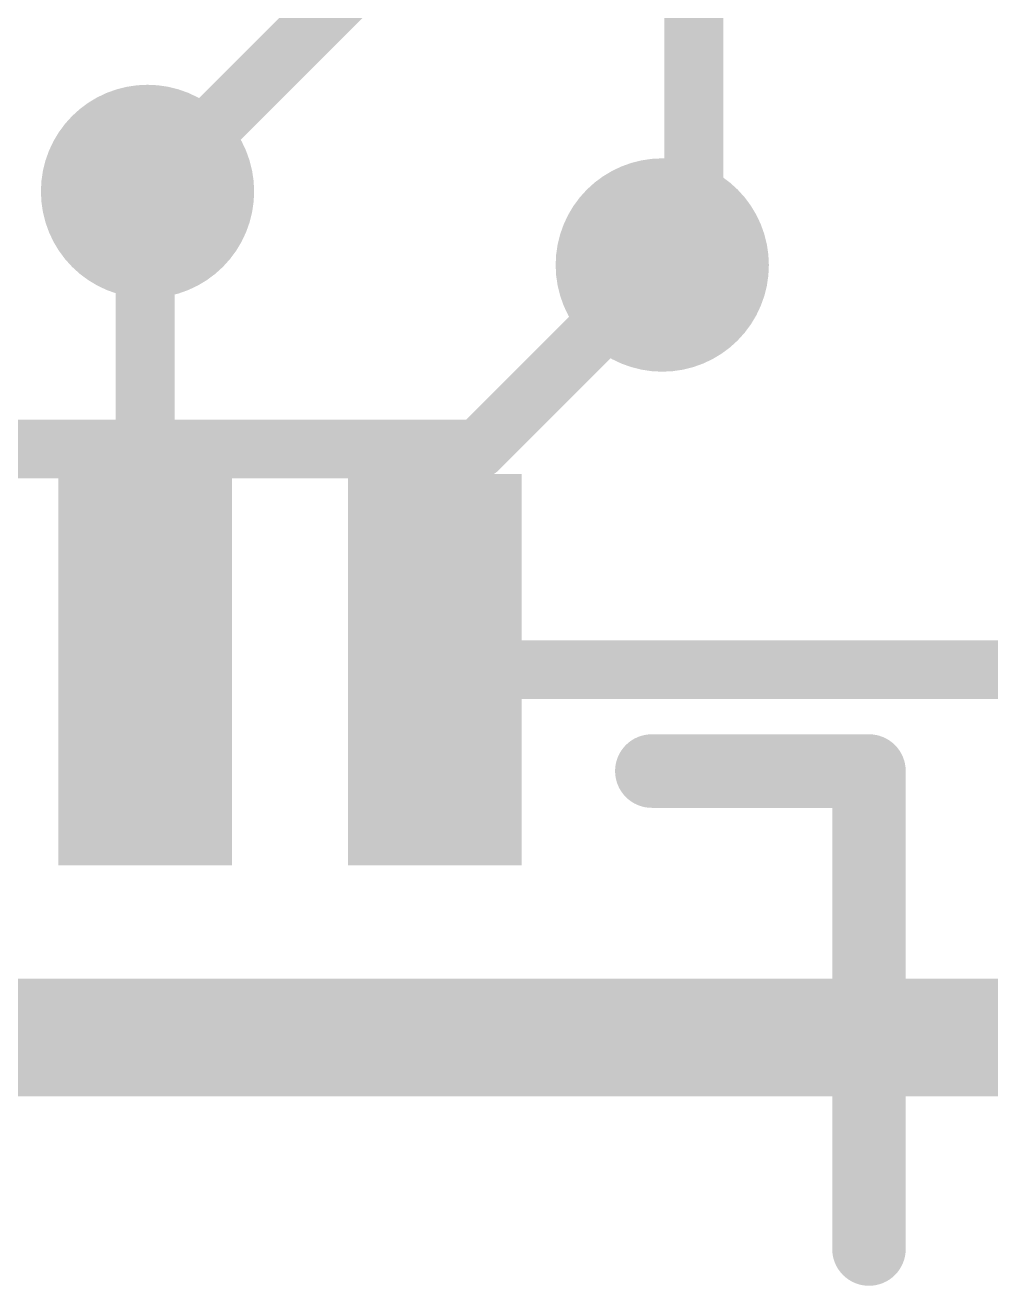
# Model space of a CAD drawing. Extents: x -11.4 to 25.5, y -10.2 to 36.9.
# Drawn here: x 12.785 to 16.121, y 2.953 to 7.305 of the extents above; entities that cross this region are included whole.
import ezdxf

# ---------------------------------------------------------------- set-up
doc = ezdxf.new("R2010")
doc.units = 0
for name, color, linetype in [('1', 12, 'CONTINUOUS'), ('16', 132, 'CONTINUOUS'), ('18', 110, 'CONTINUOUS'), ('21', 41, 'CONTINUOUS'), ('31', 253, 'CONTINUOUS')]:
    doc.layers.add(name, color=color, linetype=linetype)

# ---------------------------------------------------------------- blocks, each defined once
blk = doc.blocks.new('RECT')
blk.add_solid([(-0.5, -0.5), (0.5, -0.5), (-0.5, 0.5), (0.5, 0.5)])
blk = doc.blocks.new('ROUNDV')
at = {"const_width": 0.5}
blk.add_lwpolyline([(0, -0.25, 1), (0, 0.25, 1), (0, -0.25)], format="xyb", dxfattribs=at)

msp = doc.modelspace()

# ---------------------------------------------------------------- linework, layer by layer
at = {"layer": '1'}
for points, const_width in [([(15.095, 7.89), (15.095, 6.586)], 0.2032), ([(13.2, 6.723), (13.208, 6.731)], 0.2032), ([(13.2, 5.08), (13.2, 6.723)], 0.2032), ([(15.095, 6.586), (14.986, 6.477)], 0.2032), ([(14.986, 6.477), (15.0355, 6.5265)], 0.2032), ([(16.51, 5.08), (14.2, 5.08)], 0.2032), ([(17.78, 3.81), (12.2, 3.81)], 0.4064)]:
    msp.add_lwpolyline(points, dxfattribs=dict(at, const_width=const_width))
at = {"layer": '1', "const_width": 0.1016}
for points in [[(13.2439, 6.6951, 1), (13.1721, 6.7669)], [(13.2508, 6.723, 1), (13.1492, 6.723)], [(13.1641, 6.7589, 1), (13.2359, 6.6871)], [(15.1309, 6.5501, 1), (15.0591, 6.6219)], [(15.0714, 6.4906, 1), (14.9996, 6.5624)], [(15.0442, 6.586, 1), (15.1458, 6.586)], [(14.9501, 6.5129, 1), (15.0219, 6.4411)], [(14.9501, 6.5129, 1), (15.0219, 6.4411)], [(14.2, 5.1308, 1), (14.2, 5.0292)], [(13.1492, 5.08, 1), (13.2508, 5.08)]]:
    msp.add_lwpolyline(points, format="xyb", dxfattribs=at)
at = {"layer": '16', "const_width": 0.2032}
for points in [[(13.208, 6.731), (14.097, 7.62)], [(14.351, 5.842), (14.986, 6.477)], [(8.128, 5.842), (14.351, 5.842)]]:
    msp.add_lwpolyline(points, dxfattribs=at)
at = {"layer": '16', "const_width": 0.1016}
for points in [[(13.1721, 6.7669, 1), (13.2439, 6.6951)], [(15.0219, 6.4411, 1), (14.9501, 6.5129)], [(14.3151, 5.8779, 1), (14.3869, 5.8061)], [(14.351, 5.7912, 1), (14.351, 5.8928)]]:
    msp.add_lwpolyline(points, format="xyb", dxfattribs=at)
at = {"layer": '21', "const_width": 0.254}
for points in [[(14.95, 4.73), (15.7, 4.73)], [(15.7, 4.73), (15.7, 3.08)]]:
    msp.add_lwpolyline(points, dxfattribs=at)
at = {"layer": '21', "const_width": 0.127}
for points in [[(14.95, 4.7935, 1), (14.95, 4.6665)], [(15.7635, 4.73, 1), (15.6365, 4.73)], [(15.7, 4.6665, 1), (15.7, 4.7935)], [(15.6365, 3.08, 1), (15.7635, 3.08)]]:
    msp.add_lwpolyline(points, format="xyb", dxfattribs=at)

# ---------------------------------------------------------------- block references
at = {"layer": '1', "xscale": 0.6, "yscale": 1.35}
for p in [(13.2, 5.08), (14.2, 5.08)]:
    msp.add_blockref('RECT', p, dxfattribs=at)
at = {"layer": '18', "xscale": 0.7366, "yscale": 0.7366}
for p in [(13.208, 6.731), (13.208, 6.731), (14.986, 6.477), (14.986, 6.477)]:
    msp.add_blockref('ROUNDV', p, dxfattribs=at)
at = {"layer": '31', "xscale": 0.6, "yscale": 1.35}
for p in [(13.2, 5.08), (14.2, 5.08)]:
    msp.add_blockref('RECT', p, dxfattribs=at)

doc.saveas('drawing.dxf')
